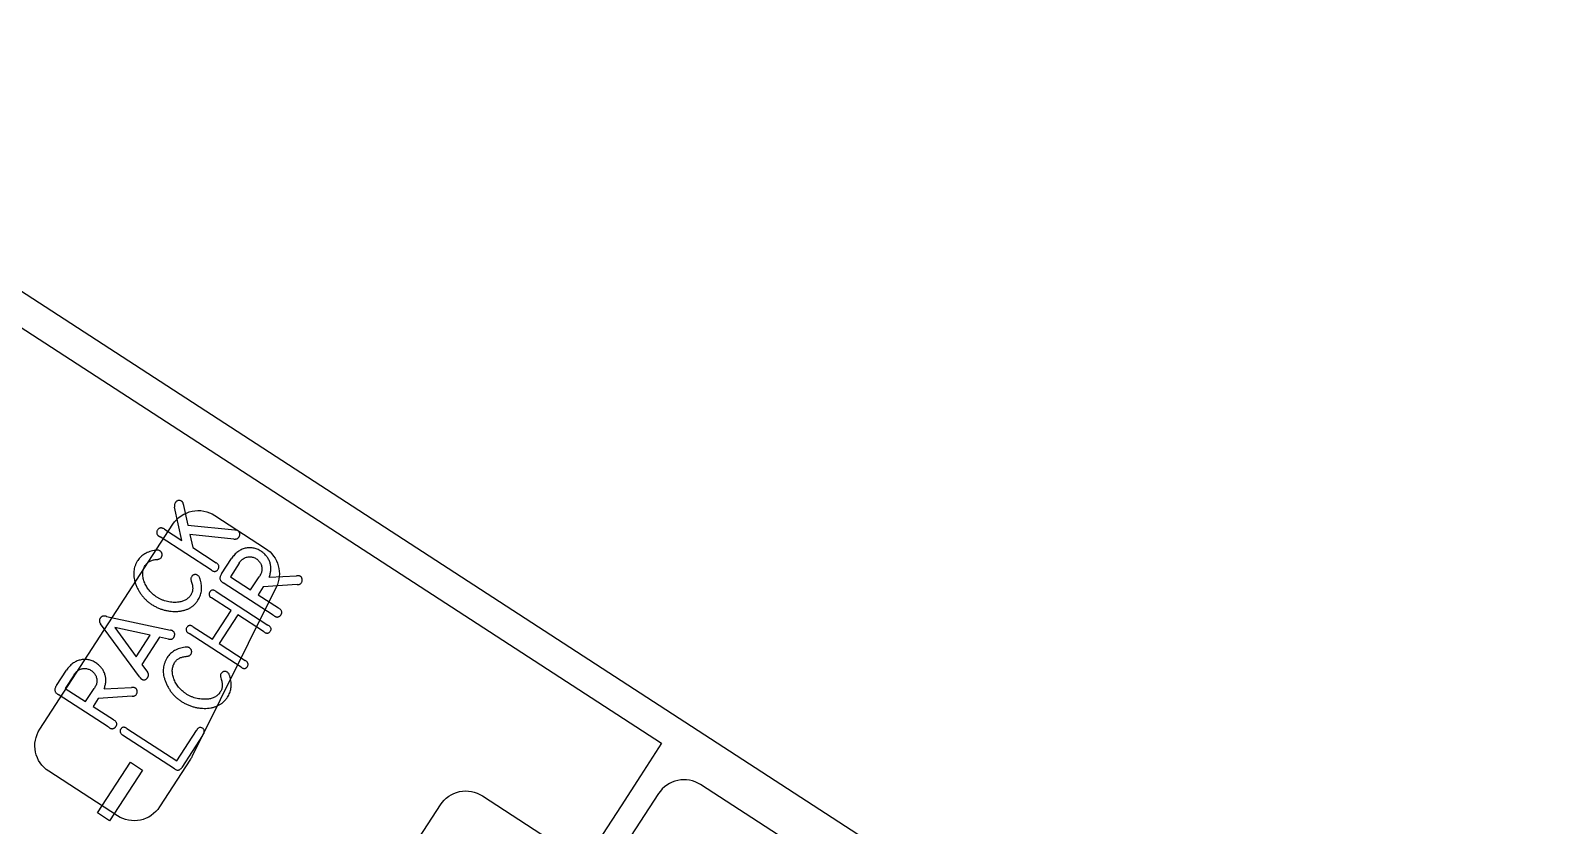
# Model space of a CAD drawing. Header units: millimetres. Extents: x -219 to 14, y 168 to 388.
# Drawn here: x -65.3 to 14.4, y 346.5 to 388.2 of the extents above; entities that cross this region are included whole.
import ezdxf

# ---------------------------------------------------------------- set-up
doc = ezdxf.new("R2010")
doc.units = ezdxf.units.MM
doc.layers.get('0').update_dxf_attribs({"linetype": 'CONTINUOUS'})

msp = doc.modelspace()

# ---------------------------------------------------------------- linework, layer by layer
for p, q in [((-57.386, 361.467), (-57.77, 363.225)), ((-57.309, 363.339), (-57.303, 363.307)), ((-57.303, 363.307), (-57.079, 362.276)), ((-58.297, 362.058), (-57.386, 361.467)), ((-57.079, 362.276), (-54.613, 362.02)), ((-55.846, 359.911), (-58.533, 361.654)), ((-54.675, 361.547), (-56.97, 361.792)), ((-56.97, 361.792), (-56.815, 361.096)), ((-59.706, 360.416), (-59.706, 360.416)), ((-56.815, 361.096), (-55.588, 360.299)), ((-55.312, 359.722), (-54.788, 360.527)), ((-54.388, 360.288), (-54.853, 359.571)), ((-54.853, 359.571), (-53.79, 358.881)), ((-53.79, 358.881), (-53.347, 359.563)), ((-52.825, 359.542), (-51.381, 359.618)), ((-55.596, 358.801), (-52.881, 357.037)), ((-52.606, 357.556), (-55.224, 359.255)), ((-53.125, 359.048), (-53.399, 358.627)), ((-51.353, 359.157), (-53.125, 359.048)), ((-55.832, 358.46), (-55.842, 358.466)), ((-54.808, 357.796), (-55.832, 358.46)), ((-53.399, 358.627), (-52.333, 357.935)), ((-61.331, 357.49), (-57.979, 356.774)), ((-55.785, 356.292), (-54.808, 357.796)), ((-54.461, 357.57), (-55.437, 356.066)), ((-53.111, 356.693), (-54.461, 357.57)), ((-59.612, 354.33), (-61.646, 357.099)), ((-58.558, 356.407), (-59.485, 354.979)), ((-58.097, 356.304), (-58.558, 356.407)), ((-54.293, 354.83), (-57.014, 356.595)), ((-56.798, 356.95), (-55.785, 356.292)), ((-55.437, 356.066), (-54.068, 355.177)), ((-59.485, 354.979), (-59.19, 354.57)), ((-58.158, 355.339), (-58.157, 355.338)), ((-63.957, 353.869), (-63.433, 354.674)), ((-63.033, 354.436), (-63.499, 353.719)), ((-61.252, 351.704), (-63.869, 353.403)), ((-63.499, 353.719), (-62.435, 353.029)), ((-62.435, 353.029), (-61.992, 353.711)), ((-61.771, 353.196), (-62.044, 352.775)), ((-59.998, 353.304), (-61.771, 353.196)), ((-61.47, 353.69), (-60.027, 353.765)), ((-62.044, 352.775), (-60.979, 352.083)), ((-60.269, 351.622), (-57.661, 349.928)), ((-57.773, 349.508), (-60.494, 351.274)), ((-57.661, 349.928), (-56.629, 351.518)), ((-56.303, 351.26), (-57.398, 349.574))]:
    msp.add_line(p, q)
for points in [[(-68.916, 253.003), (-51.637, 279.616, 0.414214), (-51.861, 280.67), (-60.542, 286.307, -0.414214), (-62.036, 293.334), (-48.626, 313.987, -0.334226), (-42.887, 316.081), (-25.874, 310.906, -0.128396), (-23.687, 309.562), (-1.478, 286.414, 0.524399), (-0.24, 286.614), (14.326, 317.158, 0.376373), (14.053, 318.126), (-5.672, 330.933, -0.404795), (-6.66, 335.239, 0.404795), (-6.897, 336.272), (-86.68, 388.075, 0.414214), (-87.734, 387.851), (-99.007, 370.489, 0.414214), (-98.783, 369.435), (-97.025, 368.294, -0.414214), (-95.531, 361.266), (-163.24, 256.987, 0.414214)], [(-78.863, 381.107), (-32.262, 350.849), (-33.377, 349.132), (-34.39, 347.572), (-36.835, 343.806), (-37.848, 342.246), (-40.293, 338.48), (-41.306, 336.92), (-43.751, 333.154), (-44.764, 331.595), (-47.209, 327.829), (-48.222, 326.269), (-50.667, 322.503), (-51.68, 320.943), (-54.126, 317.177), (-55.138, 315.617), (-57.584, 311.851), (-58.597, 310.291), (-61.042, 306.525), (-62.055, 304.966), (-64.25, 301.585, 1), (-71.166, 290.933), (-54.922, 280.386, -0.414214), (-54.455, 278.19)]]:
    msp.add_lwpolyline(points, format="xyb")
for points in [[(-56.94, 350.008), (-58.565, 347.506, -0.414214), (-60.761, 347.039), (-64.368, 349.381, -0.414214), (-64.834, 351.577), (-57.861, 362.317, -0.414214), (-55.665, 362.784), (-53.007, 361.058, -0.380992), (-52.45, 359.02), (-56.85, 350.166, -0.028693)], [(-15.765, 331.799, 0.414214), (-13.569, 332.266), (-11.877, 334.873, 0.414214), (-12.344, 337.069), (-30.226, 348.68, 0.414214), (-32.422, 348.213), (-34.114, 345.606, 0.414214), (-33.647, 343.41)], [(-52.59, 334.159), (-43.849, 347.622, -0.414214), (-41.653, 348.088), (-38.188, 345.839, -0.414214), (-37.721, 343.643), (-46.462, 330.181, -0.414214), (-48.658, 329.714), (-52.123, 331.963, -0.414214)]]:
    msp.add_lwpolyline(points, format="xyb", close=True)
for points in [[(-60.903, 356.907), (-59.781, 355.38), (-59.051, 356.504)], [(-60.087, 349.856), (-59.448, 349.441), (-61.177, 346.778), (-61.816, 347.193)]]:
    msp.add_lwpolyline(points, close=True)
for points, knots in [([(-57.409, 363.531), (-57.423, 363.539), (-57.451, 363.554), (-57.497, 363.568), (-57.542, 363.572), (-57.587, 363.565), (-57.629, 363.55), (-57.667, 363.528), (-57.701, 363.498), (-57.719, 363.474), (-57.728, 363.461)], [0, 0, 0, 0, 0.135992, 0.262785, 0.38568, 0.508513, 0.63054, 0.749346, 0.871185, 1, 1, 1, 1]), ([(-57.728, 363.461), (-57.739, 363.444), (-57.759, 363.412), (-57.775, 363.357), (-57.778, 363.294), (-57.773, 363.25), (-57.77, 363.225)], [0, 0, 0, 0, 0.243925, 0.455944, 0.693288, 1, 1, 1, 1]), ([(-57.316, 363.39), (-57.32, 363.406), (-57.328, 363.436), (-57.349, 363.475), (-57.375, 363.509), (-57.397, 363.524), (-57.409, 363.531)], [0, 0, 0, 0, 0.278441, 0.534686, 0.767919, 1, 1, 1, 1]), ([(-57.309, 363.339), (-57.31, 363.35), (-57.312, 363.367), (-57.315, 363.384), (-57.316, 363.39)], [0, 0, 0, 0, 0.652744, 1, 1, 1, 1]), ([(-58.666, 362.016), (-58.677, 361.997), (-58.698, 361.959), (-58.713, 361.899), (-58.71, 361.838), (-58.695, 361.801), (-58.688, 361.782)], [0, 0, 0, 0, 0.272628, 0.518129, 0.754978, 1, 1, 1, 1]), ([(-58.297, 362.058), (-58.317, 362.07), (-58.353, 362.093), (-58.41, 362.116), (-58.462, 362.129), (-58.511, 362.129), (-58.557, 362.119), (-58.599, 362.095), (-58.636, 362.061), (-58.656, 362.032), (-58.666, 362.016)], [0, 0, 0, 0, 0.1596048, 0.3007452, 0.4255246, 0.5381381, 0.6443033, 0.7536471, 0.8689252, 1, 1, 1, 1]), ([(-54.441, 361.97), (-54.452, 361.977), (-54.475, 361.991), (-54.516, 362.006), (-54.562, 362.017), (-54.595, 362.019), (-54.613, 362.02)], [0, 0, 0, 0, 0.217518, 0.453741, 0.714467, 1, 1, 1, 1]), ([(-54.397, 361.657), (-54.389, 361.671), (-54.373, 361.698), (-54.359, 361.742), (-54.352, 361.786), (-54.354, 361.83), (-54.363, 361.872), (-54.382, 361.909), (-54.406, 361.944), (-54.429, 361.961), (-54.441, 361.97)], [0, 0, 0, 0, 0.138748, 0.2672, 0.393061, 0.519184, 0.640151, 0.757898, 0.875014, 1, 1, 1, 1]), ([(-58.688, 361.782), (-58.682, 361.774), (-58.669, 361.756), (-58.648, 361.735), (-58.625, 361.716), (-58.599, 361.7), (-58.569, 361.677), (-58.545, 361.662), (-58.533, 361.654)], [0, 0, 0, 0, 0.1508631, 0.3283761, 0.4421619, 0.5876815, 0.7777641, 1, 1, 1, 1]), ([(-54.675, 361.547), (-54.658, 361.546), (-54.625, 361.544), (-54.579, 361.547), (-54.538, 361.552), (-54.503, 361.564), (-54.471, 361.578), (-54.444, 361.601), (-54.418, 361.626), (-54.404, 361.646), (-54.397, 361.657)], [0, 0, 0, 0, 0.164891, 0.309339, 0.437674, 0.551687, 0.657342, 0.767042, 0.878229, 1, 1, 1, 1]), ([(-59.706, 360.416), (-59.732, 360.372), (-59.784, 360.285), (-59.844, 360.147), (-59.885, 360.005), (-59.911, 359.859), (-59.918, 359.71), (-59.907, 359.558), (-59.881, 359.402), (-59.849, 359.299), (-59.833, 359.246)], [0, 0, 0, 0, 0.126561, 0.248779, 0.369585, 0.489659, 0.611274, 0.73585, 0.8645, 1, 1, 1, 1]), ([(-58.773, 360.953), (-58.825, 360.946), (-58.925, 360.93), (-59.07, 360.89), (-59.203, 360.841), (-59.327, 360.78), (-59.438, 360.706), (-59.539, 360.62), (-59.63, 360.525), (-59.68, 360.452), (-59.706, 360.416)], [0, 0, 0, 0, 0.140971, 0.27474, 0.402395, 0.524769, 0.644718, 0.762605, 0.88028, 1, 1, 1, 1]), ([(-59.321, 360.152), (-59.305, 360.175), (-59.274, 360.219), (-59.217, 360.278), (-59.155, 360.331), (-59.085, 360.374), (-59.008, 360.411), (-58.926, 360.44), (-58.836, 360.461), (-58.774, 360.469), (-58.741, 360.473)], [0, 0, 0, 0, 0.119873, 0.239099, 0.355666, 0.475593, 0.597491, 0.72553, 0.858394, 1, 1, 1, 1]), ([(-58.538, 360.923), (-58.553, 360.932), (-58.583, 360.95), (-58.637, 360.963), (-58.701, 360.962), (-58.747, 360.957), (-58.773, 360.953)], [0, 0, 0, 0, 0.217331, 0.424758, 0.675269, 1, 1, 1, 1]), ([(-58.741, 360.473), (-58.722, 360.474), (-58.685, 360.477), (-58.634, 360.486), (-58.592, 360.494), (-58.547, 360.51), (-58.499, 360.54), (-58.474, 360.576), (-58.461, 360.595)], [0, 0, 0, 0, 0.18622, 0.345944, 0.48012, 0.589873, 0.786183, 1, 1, 1, 1]), ([(-58.461, 360.595), (-58.454, 360.609), (-58.439, 360.637), (-58.426, 360.682), (-58.424, 360.728), (-58.43, 360.774), (-58.444, 360.818), (-58.468, 360.858), (-58.499, 360.895), (-58.525, 360.913), (-58.538, 360.923)], [0, 0, 0, 0, 0.12848, 0.252983, 0.372188, 0.496943, 0.620589, 0.743529, 0.867389, 1, 1, 1, 1]), ([(-53.244, 360.907), (-53.279, 360.927), (-53.345, 360.966), (-53.45, 361.014), (-53.554, 361.05), (-53.659, 361.075), (-53.764, 361.089), (-53.869, 361.091), (-53.974, 361.082), (-54.079, 361.061), (-54.182, 361.031), (-54.282, 360.989), (-54.378, 360.937), (-54.469, 360.875), (-54.556, 360.804), (-54.638, 360.72), (-54.717, 360.628), (-54.764, 360.561), (-54.788, 360.527)], [0, 0, 0, 0, 0.066973, 0.130798, 0.192516, 0.252737, 0.311919, 0.370508, 0.42962, 0.489933, 0.550435, 0.610788, 0.671641, 0.733202, 0.796041, 0.861499, 0.929372, 1, 1, 1, 1]), ([(-54.388, 360.288), (-54.369, 360.315), (-54.336, 360.364), (-54.286, 360.429), (-54.233, 360.478), (-54.196, 360.503), (-54.177, 360.515)], [0, 0, 0, 0, 0.314981, 0.565702, 0.782137, 1, 1, 1, 1]), ([(-54.177, 360.515), (-54.15, 360.531), (-54.098, 360.561), (-54.014, 360.591), (-53.926, 360.609), (-53.836, 360.616), (-53.746, 360.608), (-53.658, 360.59), (-53.573, 360.558), (-53.52, 360.528), (-53.493, 360.512)], [0, 0, 0, 0, 0.125904, 0.249604, 0.372836, 0.49813, 0.624034, 0.747355, 0.872016, 1, 1, 1, 1]), ([(-53.493, 360.512), (-53.468, 360.494), (-53.419, 360.459), (-53.355, 360.396), (-53.301, 360.325), (-53.258, 360.248), (-53.225, 360.165), (-53.206, 360.08), (-53.195, 359.992), (-53.2, 359.933), (-53.202, 359.903)], [0, 0, 0, 0, 0.129781, 0.254908, 0.378839, 0.503945, 0.629035, 0.750834, 0.874122, 1, 1, 1, 1]), ([(-52.825, 359.542), (-52.812, 359.574), (-52.787, 359.638), (-52.759, 359.735), (-52.74, 359.832), (-52.728, 359.928), (-52.727, 360.023), (-52.733, 360.117), (-52.748, 360.21), (-52.773, 360.302), (-52.805, 360.391), (-52.844, 360.478), (-52.892, 360.56), (-52.947, 360.638), (-53.01, 360.711), (-53.08, 360.782), (-53.159, 360.847), (-53.215, 360.886), (-53.244, 360.907)], [0, 0, 0, 0, 0.066714, 0.131686, 0.194568, 0.256276, 0.316622, 0.377186, 0.437587, 0.498732, 0.559614, 0.620242, 0.681007, 0.741738, 0.803735, 0.867258, 0.932516, 1, 1, 1, 1]), ([(-58.706, 358.501), (-58.744, 358.529), (-58.82, 358.583), (-58.925, 358.673), (-59.022, 358.765), (-59.109, 358.864), (-59.187, 358.967), (-59.254, 359.075), (-59.313, 359.188), (-59.362, 359.304), (-59.4, 359.421), (-59.426, 359.536), (-59.44, 359.647), (-59.442, 359.755), (-59.43, 359.86), (-59.407, 359.962), (-59.371, 360.06), (-59.338, 360.121), (-59.321, 360.152)], [0, 0, 0, 0, 0.073672, 0.144808, 0.214096, 0.282072, 0.348651, 0.414274, 0.479768, 0.545566, 0.60964, 0.670672, 0.728318, 0.784091, 0.838278, 0.891672, 0.945302, 1, 1, 1, 1]), ([(-56.878, 359.581), (-56.889, 359.562), (-56.91, 359.528), (-56.924, 359.468), (-56.919, 359.406), (-56.904, 359.365), (-56.897, 359.343)], [0, 0, 0, 0, 0.259798, 0.482573, 0.716463, 1, 1, 1, 1]), ([(-56.554, 359.642), (-56.569, 359.65), (-56.598, 359.667), (-56.644, 359.682), (-56.689, 359.687), (-56.734, 359.683), (-56.776, 359.67), (-56.815, 359.649), (-56.85, 359.619), (-56.868, 359.594), (-56.878, 359.581)], [0, 0, 0, 0, 0.140842, 0.269864, 0.392287, 0.511159, 0.631131, 0.747646, 0.870232, 1, 1, 1, 1]), ([(-56.4, 359.325), (-56.406, 359.348), (-56.417, 359.391), (-56.434, 359.451), (-56.452, 359.501), (-56.474, 359.551), (-56.503, 359.603), (-56.538, 359.629), (-56.554, 359.642)], [0, 0, 0, 0, 0.200215, 0.371652, 0.518084, 0.638274, 0.834208, 1, 1, 1, 1]), ([(-55.846, 359.911), (-55.828, 359.9), (-55.795, 359.88), (-55.743, 359.86), (-55.694, 359.85), (-55.647, 359.852), (-55.603, 359.864), (-55.563, 359.887), (-55.527, 359.921), (-55.507, 359.95), (-55.496, 359.964)], [0, 0, 0, 0, 0.154562, 0.289527, 0.412412, 0.524495, 0.632383, 0.744042, 0.865647, 1, 1, 1, 1]), ([(-55.496, 359.964), (-55.487, 359.979), (-55.469, 360.008), (-55.455, 360.054), (-55.449, 360.099), (-55.455, 360.143), (-55.473, 360.185), (-55.501, 360.226), (-55.54, 360.264), (-55.571, 360.287), (-55.588, 360.299)], [0, 0, 0, 0, 0.133156, 0.25354, 0.364978, 0.472416, 0.585886, 0.707765, 0.845834, 1, 1, 1, 1]), ([(-55.312, 359.722), (-55.327, 359.698), (-55.357, 359.653), (-55.386, 359.584), (-55.401, 359.518), (-55.398, 359.455), (-55.378, 359.397), (-55.342, 359.343), (-55.289, 359.295), (-55.247, 359.269), (-55.224, 359.255)], [0, 0, 0, 0, 0.15384, 0.286948, 0.403942, 0.512601, 0.619501, 0.731605, 0.857209, 1, 1, 1, 1]), ([(-53.202, 359.903), (-53.206, 359.877), (-53.212, 359.825), (-53.235, 359.761), (-53.26, 359.709), (-53.284, 359.664), (-53.313, 359.615), (-53.335, 359.581), (-53.347, 359.563)], [0, 0, 0, 0, 0.211545, 0.424762, 0.540077, 0.67459, 0.828575, 1, 1, 1, 1]), ([(-51.346, 359.621), (-51.353, 359.619), (-51.365, 359.617), (-51.377, 359.617), (-51.381, 359.618)], [0, 0, 0, 0, 0.6178392, 1, 1, 1, 1]), ([(-51.185, 359.59), (-51.196, 359.596), (-51.218, 359.609), (-51.257, 359.621), (-51.3, 359.625), (-51.33, 359.622), (-51.346, 359.621)], [0, 0, 0, 0, 0.226314, 0.465329, 0.719634, 1, 1, 1, 1]), ([(-51.127, 359.267), (-51.119, 359.282), (-51.103, 359.31), (-51.088, 359.354), (-51.083, 359.399), (-51.086, 359.444), (-51.098, 359.487), (-51.119, 359.526), (-51.147, 359.562), (-51.172, 359.581), (-51.185, 359.59)], [0, 0, 0, 0, 0.1357253, 0.2612903, 0.3841016, 0.5061058, 0.628917, 0.7478512, 0.870992, 1, 1, 1, 1]), ([(-59.833, 359.246), (-59.812, 359.189), (-59.769, 359.074), (-59.69, 358.909), (-59.598, 358.753), (-59.495, 358.604), (-59.381, 358.466), (-59.257, 358.338), (-59.124, 358.222), (-59.028, 358.155), (-58.979, 358.122)], [0, 0, 0, 0, 0.12811, 0.255289, 0.381248, 0.50707, 0.63174, 0.755364, 0.877608, 1, 1, 1, 1]), ([(-56.897, 359.343), (-56.885, 359.307), (-56.861, 359.237), (-56.837, 359.133), (-56.825, 359.034), (-56.822, 358.94), (-56.832, 358.85), (-56.853, 358.766), (-56.884, 358.685), (-56.915, 358.637), (-56.93, 358.613)], [0, 0, 0, 0, 0.149864, 0.289861, 0.421163, 0.544177, 0.661735, 0.775991, 0.887369, 1, 1, 1, 1]), ([(-56.554, 358.336), (-56.531, 358.373), (-56.486, 358.447), (-56.434, 358.564), (-56.395, 358.685), (-56.368, 358.807), (-56.356, 358.933), (-56.357, 359.062), (-56.371, 359.193), (-56.39, 359.28), (-56.4, 359.325)], [0, 0, 0, 0, 0.12683, 0.250997, 0.373134, 0.494165, 0.61602, 0.740198, 0.867607, 1, 1, 1, 1]), ([(-55.927, 358.772), (-55.935, 358.758), (-55.95, 358.731), (-55.963, 358.688), (-55.967, 358.644), (-55.96, 358.601), (-55.944, 358.56), (-55.92, 358.523), (-55.885, 358.49), (-55.857, 358.474), (-55.842, 358.466)], [0, 0, 0, 0, 0.13216, 0.252648, 0.371311, 0.491779, 0.611926, 0.732755, 0.859457, 1, 1, 1, 1]), ([(-55.596, 358.801), (-55.614, 358.812), (-55.648, 358.832), (-55.698, 358.855), (-55.746, 358.867), (-55.791, 358.87), (-55.831, 358.861), (-55.868, 358.841), (-55.902, 358.811), (-55.918, 358.786), (-55.927, 358.772)], [0, 0, 0, 0, 0.163541, 0.307274, 0.434306, 0.548884, 0.653704, 0.759488, 0.873096, 1, 1, 1, 1]), ([(-51.353, 359.157), (-51.338, 359.157), (-51.31, 359.158), (-51.272, 359.165), (-51.239, 359.174), (-51.201, 359.187), (-51.161, 359.217), (-51.139, 359.25), (-51.127, 359.267)], [0, 0, 0, 0, 0.167856, 0.314748, 0.444139, 0.555043, 0.763862, 1, 1, 1, 1]), ([(-58.979, 358.122), (-58.926, 358.09), (-58.821, 358.026), (-58.656, 357.944), (-58.486, 357.878), (-58.312, 357.823), (-58.135, 357.783), (-57.957, 357.758), (-57.778, 357.747), (-57.66, 357.753), (-57.601, 357.756)], [0, 0, 0, 0, 0.128002, 0.254475, 0.380313, 0.506069, 0.631037, 0.754574, 0.877253, 1, 1, 1, 1]), ([(-57.544, 358.241), (-57.594, 358.236), (-57.693, 358.225), (-57.844, 358.227), (-57.995, 358.241), (-58.147, 358.269), (-58.296, 358.309), (-58.44, 358.361), (-58.578, 358.424), (-58.663, 358.476), (-58.706, 358.501)], [0, 0, 0, 0, 0.123429, 0.246362, 0.371654, 0.499321, 0.627274, 0.75299, 0.87671, 1, 1, 1, 1]), ([(-57.601, 357.756), (-57.543, 357.763), (-57.431, 357.774), (-57.27, 357.811), (-57.121, 357.861), (-56.983, 357.927), (-56.857, 358.006), (-56.743, 358.102), (-56.64, 358.211), (-56.583, 358.294), (-56.554, 358.336)], [0, 0, 0, 0, 0.139278, 0.27153, 0.397654, 0.519268, 0.638444, 0.757385, 0.876903, 1, 1, 1, 1]), ([(-56.93, 358.613), (-56.947, 358.588), (-56.98, 358.537), (-57.041, 358.47), (-57.108, 358.41), (-57.183, 358.36), (-57.263, 358.317), (-57.351, 358.283), (-57.445, 358.256), (-57.511, 358.246), (-57.544, 358.241)], [0, 0, 0, 0, 0.1237123, 0.2443982, 0.364644, 0.484372, 0.6069215, 0.7319077, 0.8625427, 1, 1, 1, 1]), ([(-61.669, 357.391), (-61.677, 357.381), (-61.691, 357.36), (-61.705, 357.326), (-61.712, 357.291), (-61.713, 357.254), (-61.706, 357.217), (-61.693, 357.177), (-61.672, 357.138), (-61.655, 357.112), (-61.646, 357.099)], [0, 0, 0, 0, 0.1216, 0.234761, 0.346222, 0.458938, 0.577979, 0.706875, 0.847112, 1, 1, 1, 1]), ([(-61.331, 357.49), (-61.353, 357.494), (-61.394, 357.502), (-61.453, 357.508), (-61.503, 357.508), (-61.545, 357.5), (-61.583, 357.485), (-61.614, 357.46), (-61.645, 357.429), (-61.661, 357.404), (-61.669, 357.391)], [0, 0, 0, 0, 0.1782, 0.330029, 0.459111, 0.5663, 0.664595, 0.76729, 0.87824, 1, 1, 1, 1]), ([(-52.606, 357.556), (-52.588, 357.544), (-52.557, 357.523), (-52.518, 357.499), (-52.492, 357.484), (-52.478, 357.477), (-52.471, 357.474)], [0, 0, 0, 0, 0.428028, 0.697539, 0.863684, 1, 1, 1, 1]), ([(-52.471, 357.474), (-52.459, 357.47), (-52.435, 357.462), (-52.397, 357.459), (-52.36, 357.462), (-52.323, 357.473), (-52.288, 357.49), (-52.256, 357.513), (-52.226, 357.541), (-52.21, 357.564), (-52.202, 357.575)], [0, 0, 0, 0, 0.123486, 0.242589, 0.362825, 0.484354, 0.610953, 0.735309, 0.865134, 1, 1, 1, 1]), ([(-52.202, 357.575), (-52.192, 357.59), (-52.173, 357.619), (-52.157, 357.667), (-52.154, 357.715), (-52.166, 357.762), (-52.19, 357.808), (-52.226, 357.852), (-52.275, 357.895), (-52.313, 357.921), (-52.333, 357.935)], [0, 0, 0, 0, 0.124646, 0.23419, 0.339077, 0.444245, 0.558359, 0.685896, 0.832567, 1, 1, 1, 1]), ([(-58.097, 356.304), (-58.081, 356.3), (-58.049, 356.294), (-58.003, 356.292), (-57.96, 356.294), (-57.922, 356.305), (-57.887, 356.32), (-57.857, 356.34), (-57.831, 356.368), (-57.817, 356.39), (-57.81, 356.401)], [0, 0, 0, 0, 0.1557121, 0.2949328, 0.4237078, 0.5425197, 0.6564779, 0.7676762, 0.879718, 1, 1, 1, 1]), ([(-57.858, 356.724), (-57.867, 356.728), (-57.886, 356.739), (-57.916, 356.753), (-57.948, 356.765), (-57.969, 356.771), (-57.979, 356.774)], [0, 0, 0, 0, 0.225997, 0.491418, 0.766256, 1, 1, 1, 1]), ([(-57.81, 356.401), (-57.802, 356.415), (-57.786, 356.442), (-57.772, 356.487), (-57.765, 356.533), (-57.767, 356.578), (-57.777, 356.621), (-57.796, 356.661), (-57.823, 356.696), (-57.846, 356.714), (-57.858, 356.724)], [0, 0, 0, 0, 0.134406, 0.263812, 0.388741, 0.514081, 0.63611, 0.756416, 0.874147, 1, 1, 1, 1]), ([(-57.132, 356.916), (-57.143, 356.896), (-57.163, 356.857), (-57.172, 356.794), (-57.16, 356.733), (-57.138, 356.699), (-57.126, 356.682)], [0, 0, 0, 0, 0.275603, 0.514811, 0.74911, 1, 1, 1, 1]), ([(-56.798, 356.95), (-56.816, 356.96), (-56.849, 356.98), (-56.901, 357.001), (-56.948, 357.013), (-56.993, 357.014), (-57.035, 357.005), (-57.072, 356.985), (-57.106, 356.955), (-57.123, 356.929), (-57.132, 356.916)], [0, 0, 0, 0, 0.1610737, 0.3051715, 0.4305372, 0.5440707, 0.6516268, 0.7600327, 0.8733235, 1, 1, 1, 1]), ([(-57.126, 356.682), (-57.12, 356.675), (-57.108, 356.661), (-57.085, 356.642), (-57.053, 356.622), (-57.028, 356.605), (-57.014, 356.595)], [0, 0, 0, 0, 0.196022, 0.382191, 0.62472, 1, 1, 1, 1]), ([(-53.111, 356.693), (-53.095, 356.683), (-53.068, 356.666), (-53.035, 356.644), (-53.009, 356.632), (-52.993, 356.627), (-52.984, 356.624)], [0, 0, 0, 0, 0.3980278, 0.6472798, 0.8186841, 1, 1, 1, 1]), ([(-52.984, 356.624), (-52.963, 356.619), (-52.923, 356.609), (-52.862, 356.623), (-52.806, 356.656), (-52.778, 356.692), (-52.763, 356.711)], [0, 0, 0, 0, 0.248744, 0.478059, 0.72074, 1, 1, 1, 1]), ([(-52.763, 356.711), (-52.754, 356.726), (-52.738, 356.753), (-52.721, 356.797), (-52.717, 356.84), (-52.725, 356.882), (-52.747, 356.921), (-52.779, 356.961), (-52.826, 356.999), (-52.861, 357.024), (-52.881, 357.037)], [0, 0, 0, 0, 0.128809, 0.242143, 0.346207, 0.445773, 0.553591, 0.678127, 0.826451, 1, 1, 1, 1]), ([(-57.225, 355.876), (-57.276, 355.868), (-57.377, 355.852), (-57.521, 355.812), (-57.655, 355.763), (-57.778, 355.702), (-57.89, 355.628), (-57.991, 355.543), (-58.082, 355.447), (-58.132, 355.374), (-58.157, 355.338)], [0, 0, 0, 0, 0.140971, 0.27474, 0.402395, 0.524769, 0.644718, 0.762605, 0.88028, 1, 1, 1, 1]), ([(-56.99, 355.845), (-57.005, 355.854), (-57.035, 355.872), (-57.089, 355.885), (-57.152, 355.884), (-57.198, 355.879), (-57.225, 355.876)], [0, 0, 0, 0, 0.2173306, 0.4247578, 0.6752688, 1, 1, 1, 1]), ([(-56.913, 355.517), (-56.905, 355.532), (-56.89, 355.559), (-56.878, 355.604), (-56.875, 355.65), (-56.882, 355.696), (-56.896, 355.74), (-56.92, 355.78), (-56.95, 355.817), (-56.976, 355.836), (-56.99, 355.845)], [0, 0, 0, 0, 0.12848, 0.252983, 0.372188, 0.496943, 0.620589, 0.743529, 0.867389, 1, 1, 1, 1]), ([(-61.89, 355.054), (-61.924, 355.074), (-61.991, 355.114), (-62.095, 355.162), (-62.199, 355.198), (-62.304, 355.223), (-62.409, 355.237), (-62.514, 355.239), (-62.62, 355.23), (-62.725, 355.209), (-62.828, 355.178), (-62.928, 355.137), (-63.023, 355.085), (-63.114, 355.023), (-63.202, 354.951), (-63.283, 354.868), (-63.362, 354.776), (-63.409, 354.709), (-63.433, 354.674)], [0, 0, 0, 0, 0.066973, 0.130798, 0.192516, 0.252737, 0.311919, 0.370508, 0.42962, 0.489933, 0.550435, 0.610788, 0.671641, 0.733202, 0.796041, 0.861499, 0.929372, 1, 1, 1, 1]), ([(-61.47, 353.69), (-61.457, 353.722), (-61.433, 353.786), (-61.405, 353.883), (-61.385, 353.98), (-61.374, 354.075), (-61.373, 354.17), (-61.379, 354.265), (-61.394, 354.358), (-61.418, 354.45), (-61.451, 354.539), (-61.489, 354.626), (-61.538, 354.708), (-61.592, 354.786), (-61.656, 354.859), (-61.726, 354.929), (-61.804, 354.995), (-61.861, 355.034), (-61.89, 355.054)], [0, 0, 0, 0, 0.066714, 0.131686, 0.194568, 0.256276, 0.316622, 0.377186, 0.437587, 0.498732, 0.559614, 0.620242, 0.681007, 0.741738, 0.803735, 0.867258, 0.932516, 1, 1, 1, 1]), ([(-58.158, 355.339), (-58.184, 355.294), (-58.235, 355.207), (-58.295, 355.069), (-58.337, 354.927), (-58.363, 354.782), (-58.37, 354.632), (-58.359, 354.48), (-58.332, 354.324), (-58.301, 354.221), (-58.285, 354.169)], [0, 0, 0, 0, 0.126561, 0.248779, 0.369585, 0.489659, 0.611274, 0.73585, 0.8645, 1, 1, 1, 1]), ([(-57.157, 353.424), (-57.196, 353.451), (-57.272, 353.505), (-57.377, 353.595), (-57.474, 353.687), (-57.561, 353.786), (-57.638, 353.889), (-57.706, 353.997), (-57.764, 354.11), (-57.813, 354.226), (-57.851, 354.343), (-57.878, 354.458), (-57.891, 354.569), (-57.894, 354.677), (-57.881, 354.782), (-57.858, 354.884), (-57.823, 354.982), (-57.789, 355.043), (-57.772, 355.074)], [0, 0, 0, 0, 0.073672, 0.144808, 0.214096, 0.282072, 0.348651, 0.414274, 0.479768, 0.545566, 0.60964, 0.670672, 0.728318, 0.784091, 0.838278, 0.891672, 0.945302, 1, 1, 1, 1]), ([(-57.772, 355.074), (-57.757, 355.097), (-57.725, 355.141), (-57.669, 355.2), (-57.606, 355.253), (-57.536, 355.296), (-57.46, 355.333), (-57.377, 355.362), (-57.287, 355.383), (-57.225, 355.391), (-57.193, 355.395)], [0, 0, 0, 0, 0.119873, 0.239099, 0.355666, 0.475593, 0.597491, 0.72553, 0.858394, 1, 1, 1, 1]), ([(-57.193, 355.395), (-57.173, 355.396), (-57.136, 355.399), (-57.086, 355.408), (-57.043, 355.416), (-56.999, 355.432), (-56.951, 355.462), (-56.926, 355.498), (-56.913, 355.517)], [0, 0, 0, 0, 0.1862199, 0.3459445, 0.4801198, 0.5898734, 0.7861831, 1, 1, 1, 1]), ([(-54.293, 354.83), (-54.276, 354.818), (-54.243, 354.797), (-54.191, 354.776), (-54.144, 354.762), (-54.1, 354.762), (-54.059, 354.771), (-54.021, 354.792), (-53.988, 354.824), (-53.971, 354.85), (-53.962, 354.864)], [0, 0, 0, 0, 0.162575, 0.305328, 0.431169, 0.542154, 0.647528, 0.756058, 0.870121, 1, 1, 1, 1]), ([(-53.962, 354.864), (-53.953, 354.878), (-53.936, 354.903), (-53.922, 354.946), (-53.919, 354.987), (-53.927, 355.028), (-53.946, 355.068), (-53.976, 355.106), (-54.018, 355.143), (-54.05, 355.165), (-54.068, 355.177)], [0, 0, 0, 0, 0.1272935, 0.2407802, 0.3469646, 0.4521813, 0.5634962, 0.6917178, 0.8359952, 1, 1, 1, 1]), ([(-63.033, 354.436), (-63.015, 354.463), (-62.982, 354.512), (-62.931, 354.576), (-62.879, 354.626), (-62.841, 354.651), (-62.822, 354.663)], [0, 0, 0, 0, 0.314981, 0.565702, 0.782137, 1, 1, 1, 1]), ([(-62.822, 354.663), (-62.796, 354.678), (-62.744, 354.708), (-62.659, 354.739), (-62.571, 354.757), (-62.481, 354.763), (-62.391, 354.756), (-62.303, 354.738), (-62.218, 354.706), (-62.165, 354.675), (-62.139, 354.66)], [0, 0, 0, 0, 0.125904, 0.249604, 0.372836, 0.49813, 0.624034, 0.747355, 0.872016, 1, 1, 1, 1]), ([(-62.139, 354.66), (-62.114, 354.642), (-62.064, 354.607), (-62.001, 354.543), (-61.947, 354.473), (-61.903, 354.395), (-61.87, 354.313), (-61.851, 354.228), (-61.841, 354.14), (-61.845, 354.081), (-61.848, 354.051)], [0, 0, 0, 0, 0.1297809, 0.254908, 0.378839, 0.5039448, 0.6290346, 0.7508345, 0.8741224, 1, 1, 1, 1]), ([(-61.848, 354.051), (-61.851, 354.025), (-61.858, 353.972), (-61.88, 353.908), (-61.905, 353.856), (-61.929, 353.812), (-61.958, 353.763), (-61.98, 353.729), (-61.992, 353.711)], [0, 0, 0, 0, 0.211545, 0.424762, 0.540077, 0.67459, 0.828575, 1, 1, 1, 1]), ([(-59.612, 354.33), (-59.605, 354.32), (-59.591, 354.301), (-59.573, 354.276), (-59.556, 354.257), (-59.541, 354.237), (-59.522, 354.218), (-59.505, 354.206), (-59.496, 354.2)], [0, 0, 0, 0, 0.220157, 0.39487, 0.541435, 0.649468, 0.826608, 1, 1, 1, 1]), ([(-59.496, 354.2), (-59.483, 354.193), (-59.456, 354.179), (-59.413, 354.167), (-59.369, 354.167), (-59.325, 354.175), (-59.283, 354.192), (-59.245, 354.217), (-59.21, 354.248), (-59.192, 354.274), (-59.183, 354.287)], [0, 0, 0, 0, 0.127988, 0.249904, 0.36818, 0.490097, 0.615322, 0.739205, 0.865718, 1, 1, 1, 1]), ([(-59.183, 354.287), (-59.175, 354.298), (-59.162, 354.32), (-59.148, 354.355), (-59.14, 354.39), (-59.137, 354.426), (-59.141, 354.462), (-59.152, 354.498), (-59.167, 354.535), (-59.182, 354.558), (-59.19, 354.57)], [0, 0, 0, 0, 0.130338, 0.252182, 0.370626, 0.488416, 0.604093, 0.72711, 0.858039, 1, 1, 1, 1]), ([(-58.285, 354.169), (-58.264, 354.111), (-58.221, 353.996), (-58.142, 353.831), (-58.05, 353.675), (-57.947, 353.526), (-57.833, 353.388), (-57.709, 353.26), (-57.576, 353.144), (-57.479, 353.078), (-57.431, 353.044)], [0, 0, 0, 0, 0.1281105, 0.2552889, 0.3812477, 0.5070703, 0.6317398, 0.7553642, 0.877608, 1, 1, 1, 1]), ([(-55.348, 354.265), (-55.336, 354.229), (-55.313, 354.159), (-55.289, 354.055), (-55.277, 353.956), (-55.274, 353.862), (-55.283, 353.772), (-55.305, 353.688), (-55.336, 353.608), (-55.366, 353.559), (-55.381, 353.535)], [0, 0, 0, 0, 0.149864, 0.289861, 0.421163, 0.544177, 0.661735, 0.775991, 0.887369, 1, 1, 1, 1]), ([(-55.329, 354.503), (-55.341, 354.484), (-55.362, 354.45), (-55.376, 354.39), (-55.37, 354.328), (-55.356, 354.287), (-55.348, 354.265)], [0, 0, 0, 0, 0.259798, 0.482573, 0.716463, 1, 1, 1, 1]), ([(-55.005, 354.564), (-55.02, 354.572), (-55.049, 354.589), (-55.095, 354.604), (-55.141, 354.609), (-55.186, 354.605), (-55.228, 354.592), (-55.267, 354.571), (-55.301, 354.541), (-55.32, 354.516), (-55.329, 354.503)], [0, 0, 0, 0, 0.140842, 0.269864, 0.392287, 0.511159, 0.631131, 0.747646, 0.870232, 1, 1, 1, 1]), ([(-54.852, 354.247), (-54.858, 354.27), (-54.869, 354.313), (-54.886, 354.373), (-54.904, 354.423), (-54.926, 354.473), (-54.954, 354.525), (-54.989, 354.552), (-55.005, 354.564)], [0, 0, 0, 0, 0.200215, 0.371652, 0.518084, 0.638274, 0.834208, 1, 1, 1, 1]), ([(-55.005, 353.258), (-54.983, 353.295), (-54.938, 353.369), (-54.886, 353.486), (-54.847, 353.607), (-54.82, 353.729), (-54.808, 353.855), (-54.809, 353.984), (-54.823, 354.115), (-54.842, 354.202), (-54.852, 354.247)], [0, 0, 0, 0, 0.12683, 0.250997, 0.373134, 0.494165, 0.61602, 0.740198, 0.867607, 1, 1, 1, 1]), ([(-63.957, 353.869), (-63.973, 353.845), (-64.002, 353.801), (-64.032, 353.731), (-64.046, 353.666), (-64.044, 353.603), (-64.024, 353.545), (-63.987, 353.491), (-63.935, 353.443), (-63.892, 353.417), (-63.869, 353.403)], [0, 0, 0, 0, 0.15384, 0.286948, 0.403942, 0.512601, 0.619501, 0.731605, 0.857209, 1, 1, 1, 1]), ([(-59.991, 353.769), (-59.998, 353.767), (-60.01, 353.765), (-60.022, 353.765), (-60.027, 353.765)], [0, 0, 0, 0, 0.6178392, 1, 1, 1, 1]), ([(-59.998, 353.304), (-59.984, 353.305), (-59.956, 353.306), (-59.917, 353.313), (-59.884, 353.321), (-59.847, 353.335), (-59.806, 353.365), (-59.784, 353.398), (-59.772, 353.415)], [0, 0, 0, 0, 0.167856, 0.314748, 0.444139, 0.555043, 0.763862, 1, 1, 1, 1]), ([(-59.83, 353.738), (-59.841, 353.744), (-59.864, 353.757), (-59.902, 353.769), (-59.946, 353.773), (-59.975, 353.77), (-59.991, 353.769)], [0, 0, 0, 0, 0.226314, 0.465329, 0.719634, 1, 1, 1, 1]), ([(-59.772, 353.415), (-59.764, 353.43), (-59.749, 353.457), (-59.734, 353.502), (-59.728, 353.547), (-59.732, 353.592), (-59.744, 353.635), (-59.765, 353.674), (-59.793, 353.71), (-59.817, 353.728), (-59.83, 353.738)], [0, 0, 0, 0, 0.1357253, 0.2612903, 0.3841016, 0.5061058, 0.628917, 0.7478512, 0.870992, 1, 1, 1, 1]), ([(-55.996, 353.163), (-56.046, 353.158), (-56.145, 353.147), (-56.296, 353.149), (-56.447, 353.163), (-56.599, 353.191), (-56.748, 353.231), (-56.892, 353.283), (-57.029, 353.346), (-57.115, 353.398), (-57.157, 353.424)], [0, 0, 0, 0, 0.123429, 0.246362, 0.371654, 0.499321, 0.627274, 0.75299, 0.87671, 1, 1, 1, 1]), ([(-56.052, 352.679), (-55.995, 352.685), (-55.883, 352.697), (-55.722, 352.733), (-55.572, 352.783), (-55.435, 352.849), (-55.308, 352.928), (-55.195, 353.024), (-55.091, 353.133), (-55.034, 353.216), (-55.005, 353.258)], [0, 0, 0, 0, 0.139278, 0.27153, 0.397654, 0.519268, 0.638444, 0.757385, 0.876903, 1, 1, 1, 1]), ([(-55.381, 353.535), (-55.398, 353.51), (-55.432, 353.459), (-55.493, 353.392), (-55.56, 353.332), (-55.635, 353.282), (-55.715, 353.239), (-55.803, 353.206), (-55.897, 353.178), (-55.962, 353.168), (-55.996, 353.163)], [0, 0, 0, 0, 0.1237123, 0.2443982, 0.364644, 0.484372, 0.6069215, 0.7319077, 0.8625427, 1, 1, 1, 1]), ([(-57.431, 353.044), (-57.378, 353.012), (-57.273, 352.948), (-57.108, 352.866), (-56.937, 352.8), (-56.763, 352.745), (-56.586, 352.706), (-56.409, 352.68), (-56.23, 352.67), (-56.111, 352.676), (-56.052, 352.679)], [0, 0, 0, 0, 0.128002, 0.254475, 0.380313, 0.506069, 0.631037, 0.754574, 0.877253, 1, 1, 1, 1]), ([(-61.252, 351.704), (-61.233, 351.692), (-61.203, 351.671), (-61.164, 351.647), (-61.138, 351.631), (-61.123, 351.625), (-61.117, 351.622)], [0, 0, 0, 0, 0.428028, 0.697539, 0.863684, 1, 1, 1, 1]), ([(-61.117, 351.622), (-61.104, 351.618), (-61.081, 351.61), (-61.043, 351.607), (-61.005, 351.609), (-60.968, 351.621), (-60.933, 351.637), (-60.901, 351.661), (-60.872, 351.689), (-60.856, 351.711), (-60.848, 351.723)], [0, 0, 0, 0, 0.123486, 0.242589, 0.362825, 0.484354, 0.610953, 0.735309, 0.865134, 1, 1, 1, 1]), ([(-60.848, 351.723), (-60.838, 351.738), (-60.819, 351.767), (-60.803, 351.815), (-60.799, 351.863), (-60.812, 351.91), (-60.835, 351.955), (-60.871, 352), (-60.92, 352.043), (-60.959, 352.069), (-60.979, 352.083)], [0, 0, 0, 0, 0.124646, 0.23419, 0.339077, 0.444245, 0.558359, 0.685896, 0.832567, 1, 1, 1, 1]), ([(-60.593, 351.586), (-60.601, 351.572), (-60.616, 351.547), (-60.629, 351.504), (-60.63, 351.463), (-60.624, 351.422), (-60.605, 351.383), (-60.577, 351.345), (-60.54, 351.308), (-60.51, 351.286), (-60.494, 351.274)], [0, 0, 0, 0, 0.126924, 0.2427185, 0.3511393, 0.4594693, 0.5751575, 0.6987424, 0.8397346, 1, 1, 1, 1]), ([(-60.269, 351.622), (-60.286, 351.632), (-60.318, 351.651), (-60.367, 351.67), (-60.413, 351.681), (-60.457, 351.683), (-60.497, 351.672), (-60.533, 351.653), (-60.566, 351.623), (-60.584, 351.599), (-60.593, 351.586)], [0, 0, 0, 0, 0.159106, 0.301148, 0.426235, 0.540226, 0.648063, 0.756801, 0.871454, 1, 1, 1, 1]), ([(-56.548, 351.621), (-56.554, 351.616), (-56.567, 351.605), (-56.584, 351.584), (-56.605, 351.555), (-56.62, 351.532), (-56.629, 351.518)], [0, 0, 0, 0, 0.187553, 0.376242, 0.625932, 1, 1, 1, 1]), ([(-56.309, 351.635), (-56.328, 351.645), (-56.366, 351.665), (-56.432, 351.669), (-56.496, 351.658), (-56.531, 351.633), (-56.548, 351.621)], [0, 0, 0, 0, 0.251389, 0.506278, 0.756676, 1, 1, 1, 1]), ([(-56.222, 351.403), (-56.219, 351.426), (-56.211, 351.469), (-56.225, 351.534), (-56.257, 351.592), (-56.291, 351.62), (-56.309, 351.635)], [0, 0, 0, 0, 0.259647, 0.500227, 0.736166, 1, 1, 1, 1]), ([(-56.303, 351.26), (-56.295, 351.272), (-56.281, 351.294), (-56.262, 351.323), (-56.247, 351.345), (-56.236, 351.364), (-56.226, 351.382), (-56.224, 351.397), (-56.222, 351.403)], [0, 0, 0, 0, 0.26677, 0.47526, 0.63411, 0.738474, 0.883794, 1, 1, 1, 1]), ([(-57.773, 349.508), (-57.755, 349.495), (-57.722, 349.471), (-57.668, 349.448), (-57.616, 349.436), (-57.566, 349.438), (-57.519, 349.453), (-57.475, 349.482), (-57.433, 349.522), (-57.41, 349.556), (-57.398, 349.574)], [0, 0, 0, 0, 0.148439, 0.277754, 0.394678, 0.503287, 0.610856, 0.724856, 0.853841, 1, 1, 1, 1])]:
    msp.add_open_spline(points, degree=3, knots=knots)

doc.saveas('drawing.dxf')
